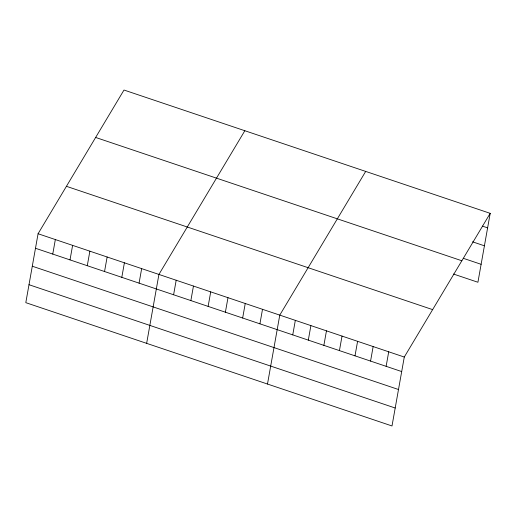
<?xml version="1.0" encoding="UTF-8"?>
<svg xmlns="http://www.w3.org/2000/svg" width="516" height="516" viewBox="0 0 516 516"><rect width="100%" height="100%" fill="white"/><g stroke="black" fill="none" stroke-linecap="round" stroke-linejoin="round"><path stroke-width="0.77" d="M38.074 233.742L25.8 302.66L392.005 425.964L404.28 357.04L490.2 213.34L123.995 90.036L38.074 233.742L404.28 357.04M52.755 254.078L55.341 239.553M70.015 259.89L72.608 245.364M87.281 265.701L89.868 251.176M104.542 271.519L107.135 256.994M121.808 277.331L124.395 262.805M139.075 283.142L141.661 268.617M146.647 343.353L158.922 274.428L244.842 130.729M173.602 294.765L176.188 280.24M190.862 300.583L193.448 286.058M208.129 306.394L210.715 291.869M225.389 312.206L227.982 297.68M242.655 318.017L245.242 303.492M259.922 323.829L262.509 309.303M267.494 384.039L279.769 315.121L365.689 171.415M292.746 334.884L295.333 320.359M308.31 340.128L310.896 325.596M323.874 345.365L326.46 330.84M339.438 350.603L342.024 336.077M355.002 355.847L357.588 341.321M370.565 361.084L373.152 346.558M386.129 366.328L388.716 351.802M490.2 213.34L477.926 282.258L453.467 274.028M482.428 226.118L487.614 227.866M472.559 241.823L484.414 245.816M463.336 258.322L481.118 264.308M95.647 137.456L461.846 260.761M66.429 186.315L432.634 309.619M35.488 248.267L401.693 371.565M32.289 266.217L398.494 389.515M28.999 284.709L395.198 408.014"/></g></svg>
